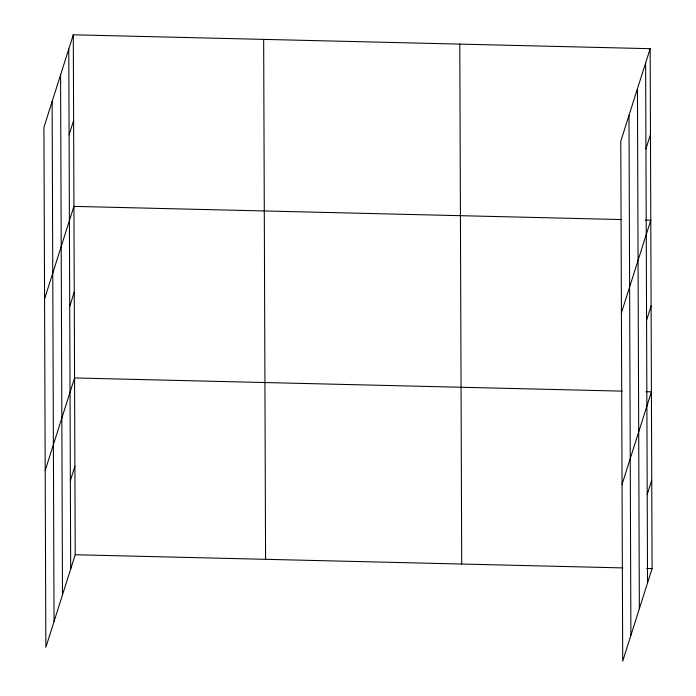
<?xml version="1.0" encoding="UTF-8"?>
<svg xmlns="http://www.w3.org/2000/svg" width="696" height="696" viewBox="0 0 696 696"><rect width="100%" height="100%" fill="white"/><g stroke="black" fill="none" stroke-linecap="round" stroke-linejoin="round"><path stroke-width="1.04" d="M73.297 34.8L43.926 127.385L45.849 647.315L75.22 554.738L73.297 34.8L650.151 48.685L652.074 568.615L622.702 661.2L620.78 141.262L650.151 48.685M69.087 134.859L73.619 120.591M44.561 298.958L73.933 206.381L621.58 219.562M69.722 306.431L74.246 292.163M45.197 470.54L74.568 377.954L622.215 391.135M70.366 480.614L74.89 466.346M645.94 148.735L650.473 134.476M621.415 312.843L650.786 220.258L645.375 220.127M646.575 320.317L651.099 306.049M622.05 484.425L651.421 391.839L646.01 391.709M647.219 494.491L651.743 480.231M75.22 554.738L622.868 567.91M646.662 568.484L652.074 568.615M645.627 62.944L647.541 582.883M637.432 88.792L639.346 608.73M628.984 115.423L630.898 635.352M459.795 44.1L461.709 564.038M263.662 39.385L265.576 559.314M68.773 49.068L70.688 568.997M60.578 74.907L62.492 594.845M52.13 101.538L54.044 621.476"/></g></svg>
